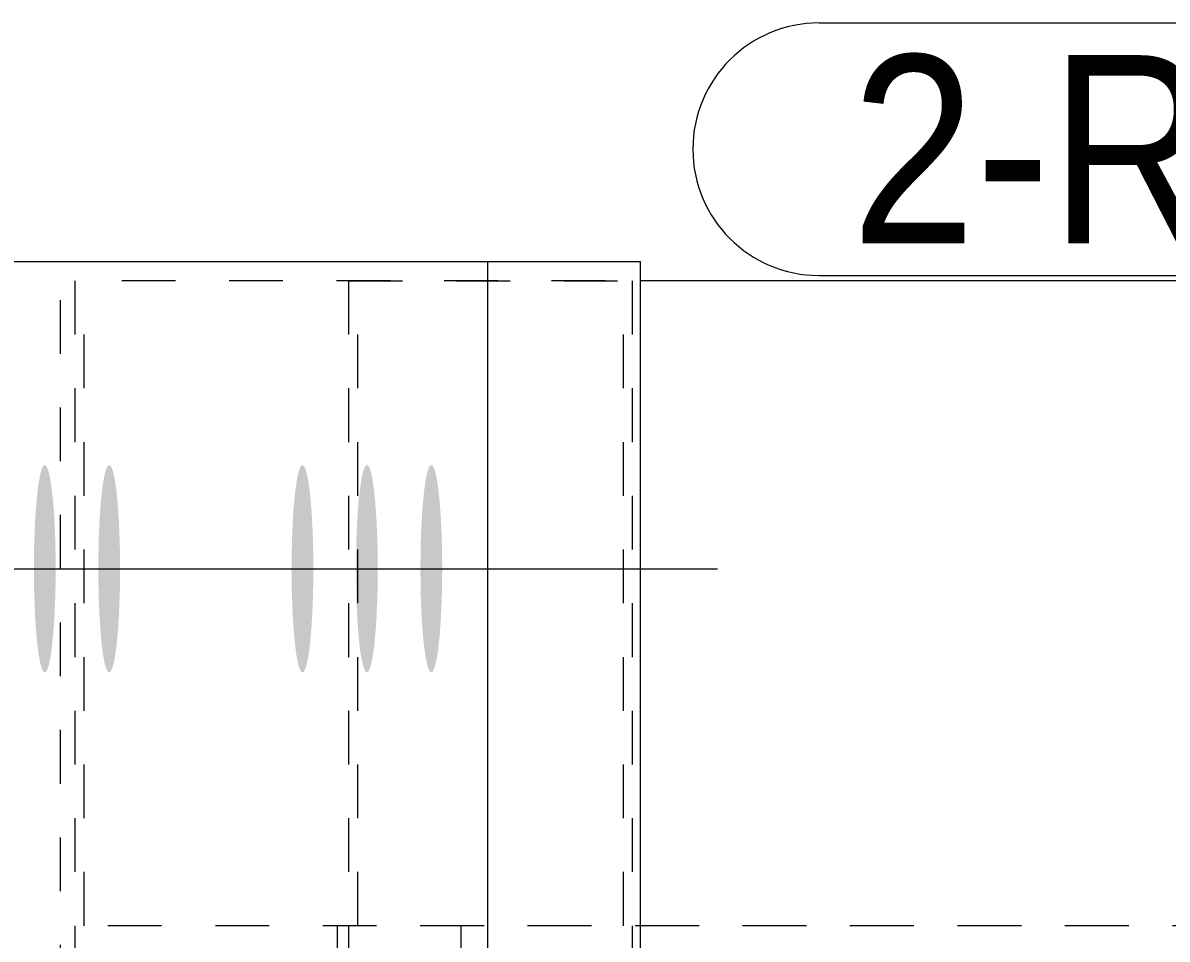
# Model space of a CAD drawing. Header units: millimetres. Extents: x 2 to 825, y 1 to 579.
# Drawn here: x 105.33 to 126.62, y 472.86 to 489.91 of the extents above; entities that cross this region are included whole.
import ezdxf

# ---------------------------------------------------------------- set-up
doc = ezdxf.new("R2010")
doc.units = ezdxf.units.MM
doc.linetypes.add('XKITLINE00', pattern=[0])
doc.linetypes.add('XKITLINE01', pattern=[4, 1, -1, 1, -1])
for name, color, linetype, lineweight in [('Bolt', 3, 'Continuous', 0), ('Part', 2, 'Continuous', 0), ('PartMark', 7, 'Continuous', 0)]:
    doc.layers.add(name, color=color, linetype=linetype, lineweight=lineweight)
doc.styles.add('ARIAL', font='ARIAL.TTF')

# ---------------------------------------------------------------- blocks, each defined once
blk = doc.blocks.new('*A38')
at = {"layer": 'Bolt'}
for points in [[(105.94, 479.704), (105.94, 479.657), (105.939, 479.609), (105.939, 479.562), (105.938, 479.515), (105.938, 479.468), (105.937, 479.421), (105.936, 479.375), (105.935, 479.329), (105.934, 479.283), (105.933, 479.237), (105.931, 479.191), (105.93, 479.146), (105.928, 479.101), (105.926, 479.057), (105.924, 479.013), (105.922, 478.97), (105.92, 478.927), (105.918, 478.884), (105.916, 478.842), (105.914, 478.801), (105.911, 478.76), (105.908, 478.719), (105.906, 478.68), (105.903, 478.641), (105.9, 478.602), (105.897, 478.565), (105.894, 478.528), (105.891, 478.492), (105.887, 478.456), (105.884, 478.421), (105.881, 478.387), (105.877, 478.354), (105.873, 478.322), (105.87, 478.291), (105.866, 478.26), (105.862, 478.231), (105.858, 478.202), (105.854, 478.174), (105.85, 478.148), (105.846, 478.122), (105.842, 478.097), (105.837, 478.073), (105.833, 478.05), (105.829, 478.029), (105.824, 478.008), (105.82, 477.988), (105.815, 477.969), (105.81, 477.952), (105.806, 477.935), (105.801, 477.92), (105.796, 477.906), (105.792, 477.892), (105.787, 477.88), (105.782, 477.869), (105.777, 477.86), (105.772, 477.851), (105.767, 477.844), (105.762, 477.837), (105.757, 477.832), (105.752, 477.828), (105.747, 477.825), (105.743, 477.823), (105.738, 477.823), (105.733, 477.823), (105.728, 477.825), (105.723, 477.828), (105.718, 477.832), (105.713, 477.837), (105.708, 477.844), (105.703, 477.851), (105.698, 477.86), (105.693, 477.869), (105.688, 477.88), (105.684, 477.892), (105.679, 477.906), (105.674, 477.92), (105.669, 477.935), (105.665, 477.952), (105.66, 477.969), (105.656, 477.988), (105.651, 478.008), (105.647, 478.029), (105.642, 478.05), (105.638, 478.073), (105.634, 478.097), (105.629, 478.122), (105.625, 478.148), (105.621, 478.174), (105.617, 478.202), (105.613, 478.231), (105.609, 478.26), (105.605, 478.291), (105.602, 478.322), (105.598, 478.354), (105.595, 478.387), (105.591, 478.421), (105.588, 478.456), (105.584, 478.492), (105.581, 478.528), (105.578, 478.565), (105.575, 478.602), (105.572, 478.641), (105.569, 478.68), (105.567, 478.719), (105.564, 478.76), (105.562, 478.801), (105.559, 478.842), (105.557, 478.884), (105.555, 478.927), (105.553, 478.97), (105.551, 479.013), (105.549, 479.057), (105.547, 479.101), (105.545, 479.146), (105.544, 479.191), (105.543, 479.237), (105.541, 479.283), (105.54, 479.329), (105.539, 479.375), (105.538, 479.421), (105.537, 479.468), (105.537, 479.515), (105.536, 479.562), (105.536, 479.609), (105.535, 479.657), (105.535, 479.704), (105.535, 479.751), (105.535, 479.799), (105.535, 479.846), (105.536, 479.893), (105.536, 479.94), (105.537, 479.987), (105.537, 480.034), (105.538, 480.081), (105.539, 480.127), (105.54, 480.174), (105.541, 480.22), (105.543, 480.266), (105.544, 480.311), (105.545, 480.356), (105.547, 480.401), (105.549, 480.445), (105.551, 480.489), (105.553, 480.533), (105.555, 480.576), (105.557, 480.618), (105.559, 480.66), (105.562, 480.702), (105.564, 480.743), (105.567, 480.783), (105.569, 480.823), (105.572, 480.862), (105.575, 480.9), (105.578, 480.938), (105.581, 480.975), (105.584, 481.011), (105.588, 481.046), (105.591, 481.081), (105.595, 481.115), (105.598, 481.148), (105.602, 481.18), (105.605, 481.212), (105.609, 481.242), (105.613, 481.272), (105.617, 481.3), (105.621, 481.328), (105.625, 481.355), (105.629, 481.381), (105.634, 481.405), (105.638, 481.429), (105.642, 481.452), (105.647, 481.474), (105.651, 481.495), (105.656, 481.514), (105.66, 481.533), (105.665, 481.551), (105.669, 481.567), (105.674, 481.582), (105.679, 481.597), (105.684, 481.61), (105.688, 481.622), (105.693, 481.633), (105.698, 481.643), (105.703, 481.651), (105.708, 481.659), (105.713, 481.665), (105.718, 481.67), (105.723, 481.675), (105.728, 481.677), (105.733, 481.679), (105.738, 481.68), (105.743, 481.679), (105.747, 481.677), (105.752, 481.675), (105.757, 481.67), (105.762, 481.665), (105.767, 481.659), (105.772, 481.651), (105.777, 481.643), (105.782, 481.633), (105.787, 481.622), (105.792, 481.61), (105.796, 481.597), (105.801, 481.582), (105.806, 481.567), (105.81, 481.551), (105.815, 481.533), (105.82, 481.514), (105.824, 481.495), (105.829, 481.474), (105.833, 481.452), (105.837, 481.429), (105.842, 481.405), (105.846, 481.381), (105.85, 481.355), (105.854, 481.328), (105.858, 481.3), (105.862, 481.272), (105.866, 481.242), (105.87, 481.212), (105.873, 481.18), (105.877, 481.148), (105.881, 481.115), (105.884, 481.081), (105.887, 481.046), (105.891, 481.011), (105.894, 480.975), (105.897, 480.938), (105.9, 480.9), (105.903, 480.862), (105.906, 480.823), (105.908, 480.783), (105.911, 480.743), (105.914, 480.702), (105.916, 480.66), (105.918, 480.618), (105.92, 480.576), (105.922, 480.533), (105.924, 480.489), (105.926, 480.445), (105.928, 480.401), (105.93, 480.356), (105.931, 480.311), (105.933, 480.266), (105.934, 480.22), (105.935, 480.174), (105.936, 480.127), (105.937, 480.081), (105.938, 480.034), (105.938, 479.987), (105.939, 479.94), (105.939, 479.893), (105.94, 479.846), (105.94, 479.799), (105.94, 479.751)], [(107.139, 479.704), (107.138, 479.657), (107.138, 479.609), (107.138, 479.562), (107.137, 479.515), (107.136, 479.468), (107.136, 479.421), (107.135, 479.375), (107.134, 479.329), (107.133, 479.283), (107.131, 479.237), (107.13, 479.191), (107.128, 479.146), (107.127, 479.101), (107.125, 479.057), (107.123, 479.013), (107.121, 478.97), (107.119, 478.927), (107.117, 478.884), (107.115, 478.842), (107.112, 478.801), (107.11, 478.76), (107.107, 478.719), (107.105, 478.68), (107.102, 478.641), (107.099, 478.602), (107.096, 478.565), (107.093, 478.528), (107.09, 478.492), (107.086, 478.456), (107.083, 478.421), (107.079, 478.387), (107.076, 478.354), (107.072, 478.322), (107.068, 478.291), (107.065, 478.26), (107.061, 478.231), (107.057, 478.202), (107.053, 478.174), (107.049, 478.148), (107.045, 478.122), (107.04, 478.097), (107.036, 478.073), (107.032, 478.05), (107.027, 478.029), (107.023, 478.008), (107.018, 477.988), (107.014, 477.969), (107.009, 477.952), (107.004, 477.935), (107, 477.92), (106.995, 477.906), (106.99, 477.892), (106.986, 477.88), (106.981, 477.869), (106.976, 477.86), (106.971, 477.851), (106.966, 477.844), (106.961, 477.837), (106.956, 477.832), (106.951, 477.828), (106.946, 477.825), (106.941, 477.823), (106.936, 477.823), (106.931, 477.823), (106.926, 477.825), (106.921, 477.828), (106.917, 477.832), (106.912, 477.837), (106.907, 477.844), (106.902, 477.851), (106.897, 477.86), (106.892, 477.869), (106.887, 477.88), (106.882, 477.892), (106.878, 477.906), (106.873, 477.92), (106.868, 477.935), (106.864, 477.952), (106.859, 477.969), (106.854, 477.988), (106.85, 478.008), (106.845, 478.029), (106.841, 478.05), (106.837, 478.073), (106.832, 478.097), (106.828, 478.122), (106.824, 478.148), (106.82, 478.174), (106.816, 478.202), (106.812, 478.231), (106.808, 478.26), (106.804, 478.291), (106.8, 478.322), (106.797, 478.354), (106.793, 478.387), (106.79, 478.421), (106.786, 478.456), (106.783, 478.492), (106.78, 478.528), (106.777, 478.565), (106.774, 478.602), (106.771, 478.641), (106.768, 478.68), (106.765, 478.719), (106.763, 478.76), (106.76, 478.801), (106.758, 478.842), (106.756, 478.884), (106.753, 478.927), (106.751, 478.97), (106.749, 479.013), (106.748, 479.057), (106.746, 479.101), (106.744, 479.146), (106.743, 479.191), (106.741, 479.237), (106.74, 479.283), (106.739, 479.329), (106.738, 479.375), (106.737, 479.421), (106.736, 479.468), (106.736, 479.515), (106.735, 479.562), (106.735, 479.609), (106.734, 479.657), (106.734, 479.704), (106.734, 479.751), (106.734, 479.799), (106.734, 479.846), (106.735, 479.893), (106.735, 479.94), (106.736, 479.987), (106.736, 480.034), (106.737, 480.081), (106.738, 480.127), (106.739, 480.174), (106.74, 480.22), (106.741, 480.266), (106.743, 480.311), (106.744, 480.356), (106.746, 480.401), (106.748, 480.445), (106.749, 480.489), (106.751, 480.533), (106.753, 480.576), (106.756, 480.618), (106.758, 480.66), (106.76, 480.702), (106.763, 480.743), (106.765, 480.783), (106.768, 480.823), (106.771, 480.862), (106.774, 480.9), (106.777, 480.938), (106.78, 480.975), (106.783, 481.011), (106.786, 481.046), (106.79, 481.081), (106.793, 481.115), (106.797, 481.148), (106.8, 481.18), (106.804, 481.212), (106.808, 481.242), (106.812, 481.272), (106.816, 481.3), (106.82, 481.328), (106.824, 481.355), (106.828, 481.381), (106.832, 481.405), (106.837, 481.429), (106.841, 481.452), (106.845, 481.474), (106.85, 481.495), (106.854, 481.514), (106.859, 481.533), (106.864, 481.551), (106.868, 481.567), (106.873, 481.582), (106.878, 481.597), (106.882, 481.61), (106.887, 481.622), (106.892, 481.633), (106.897, 481.643), (106.902, 481.651), (106.907, 481.659), (106.912, 481.665), (106.917, 481.67), (106.921, 481.675), (106.926, 481.677), (106.931, 481.679), (106.936, 481.68), (106.941, 481.679), (106.946, 481.677), (106.951, 481.675), (106.956, 481.67), (106.961, 481.665), (106.966, 481.659), (106.971, 481.651), (106.976, 481.643), (106.981, 481.633), (106.986, 481.622), (106.99, 481.61), (106.995, 481.597), (107, 481.582), (107.004, 481.567), (107.009, 481.551), (107.014, 481.533), (107.018, 481.514), (107.023, 481.495), (107.027, 481.474), (107.032, 481.452), (107.036, 481.429), (107.04, 481.405), (107.045, 481.381), (107.049, 481.355), (107.053, 481.328), (107.057, 481.3), (107.061, 481.272), (107.065, 481.242), (107.068, 481.212), (107.072, 481.18), (107.076, 481.148), (107.079, 481.115), (107.083, 481.081), (107.086, 481.046), (107.09, 481.011), (107.093, 480.975), (107.096, 480.938), (107.099, 480.9), (107.102, 480.862), (107.105, 480.823), (107.107, 480.783), (107.11, 480.743), (107.112, 480.702), (107.115, 480.66), (107.117, 480.618), (107.119, 480.576), (107.121, 480.533), (107.123, 480.489), (107.125, 480.445), (107.127, 480.401), (107.128, 480.356), (107.13, 480.311), (107.131, 480.266), (107.133, 480.22), (107.134, 480.174), (107.135, 480.127), (107.136, 480.081), (107.136, 480.034), (107.137, 479.987), (107.138, 479.94), (107.138, 479.893), (107.138, 479.846), (107.139, 479.799), (107.139, 479.751)], [(110.735, 479.704), (110.735, 479.657), (110.734, 479.609), (110.734, 479.562), (110.734, 479.515), (110.733, 479.468), (110.732, 479.421), (110.731, 479.375), (110.73, 479.329), (110.729, 479.283), (110.728, 479.237), (110.726, 479.191), (110.725, 479.146), (110.723, 479.101), (110.721, 479.057), (110.72, 479.013), (110.718, 478.97), (110.716, 478.927), (110.713, 478.884), (110.711, 478.842), (110.709, 478.801), (110.706, 478.76), (110.704, 478.719), (110.701, 478.68), (110.698, 478.641), (110.695, 478.602), (110.692, 478.565), (110.689, 478.528), (110.686, 478.492), (110.683, 478.456), (110.679, 478.421), (110.676, 478.387), (110.672, 478.354), (110.669, 478.322), (110.665, 478.291), (110.661, 478.26), (110.657, 478.231), (110.653, 478.202), (110.649, 478.174), (110.645, 478.148), (110.641, 478.122), (110.637, 478.097), (110.632, 478.073), (110.628, 478.05), (110.624, 478.029), (110.619, 478.008), (110.615, 477.988), (110.61, 477.969), (110.606, 477.952), (110.601, 477.935), (110.596, 477.92), (110.591, 477.906), (110.587, 477.892), (110.582, 477.88), (110.577, 477.869), (110.572, 477.86), (110.567, 477.851), (110.562, 477.844), (110.558, 477.837), (110.553, 477.832), (110.548, 477.828), (110.543, 477.825), (110.538, 477.823), (110.533, 477.823), (110.528, 477.823), (110.523, 477.825), (110.518, 477.828), (110.513, 477.832), (110.508, 477.837), (110.503, 477.844), (110.498, 477.851), (110.493, 477.86), (110.488, 477.869), (110.484, 477.88), (110.479, 477.892), (110.474, 477.906), (110.469, 477.92), (110.465, 477.935), (110.46, 477.952), (110.455, 477.969), (110.451, 477.988), (110.446, 478.008), (110.442, 478.029), (110.437, 478.05), (110.433, 478.073), (110.429, 478.097), (110.425, 478.122), (110.42, 478.148), (110.416, 478.174), (110.412, 478.202), (110.408, 478.231), (110.404, 478.26), (110.401, 478.291), (110.397, 478.322), (110.393, 478.354), (110.39, 478.387), (110.386, 478.421), (110.383, 478.456), (110.38, 478.492), (110.376, 478.528), (110.373, 478.565), (110.37, 478.602), (110.367, 478.641), (110.365, 478.68), (110.362, 478.719), (110.359, 478.76), (110.357, 478.801), (110.354, 478.842), (110.352, 478.884), (110.35, 478.927), (110.348, 478.97), (110.346, 479.013), (110.344, 479.057), (110.342, 479.101), (110.341, 479.146), (110.339, 479.191), (110.338, 479.237), (110.337, 479.283), (110.335, 479.329), (110.334, 479.375), (110.333, 479.421), (110.333, 479.468), (110.332, 479.515), (110.331, 479.562), (110.331, 479.609), (110.331, 479.657), (110.331, 479.704), (110.33, 479.751), (110.331, 479.799), (110.331, 479.846), (110.331, 479.893), (110.331, 479.94), (110.332, 479.987), (110.333, 480.034), (110.333, 480.081), (110.334, 480.127), (110.335, 480.174), (110.337, 480.22), (110.338, 480.266), (110.339, 480.311), (110.341, 480.356), (110.342, 480.401), (110.344, 480.445), (110.346, 480.489), (110.348, 480.533), (110.35, 480.576), (110.352, 480.618), (110.354, 480.66), (110.357, 480.702), (110.359, 480.743), (110.362, 480.783), (110.365, 480.823), (110.367, 480.862), (110.37, 480.9), (110.373, 480.938), (110.376, 480.975), (110.38, 481.011), (110.383, 481.046), (110.386, 481.081), (110.39, 481.115), (110.393, 481.148), (110.397, 481.18), (110.401, 481.212), (110.404, 481.242), (110.408, 481.272), (110.412, 481.3), (110.416, 481.328), (110.42, 481.355), (110.425, 481.381), (110.429, 481.405), (110.433, 481.429), (110.437, 481.452), (110.442, 481.474), (110.446, 481.495), (110.451, 481.514), (110.455, 481.533), (110.46, 481.551), (110.465, 481.567), (110.469, 481.582), (110.474, 481.597), (110.479, 481.61), (110.484, 481.622), (110.488, 481.633), (110.493, 481.643), (110.498, 481.651), (110.503, 481.659), (110.508, 481.665), (110.513, 481.67), (110.518, 481.675), (110.523, 481.677), (110.528, 481.679), (110.533, 481.68), (110.538, 481.679), (110.543, 481.677), (110.548, 481.675), (110.553, 481.67), (110.558, 481.665), (110.562, 481.659), (110.567, 481.651), (110.572, 481.643), (110.577, 481.633), (110.582, 481.622), (110.587, 481.61), (110.591, 481.597), (110.596, 481.582), (110.601, 481.567), (110.606, 481.551), (110.61, 481.533), (110.615, 481.514), (110.619, 481.495), (110.624, 481.474), (110.628, 481.452), (110.632, 481.429), (110.637, 481.405), (110.641, 481.381), (110.645, 481.355), (110.649, 481.328), (110.653, 481.3), (110.657, 481.272), (110.661, 481.242), (110.665, 481.212), (110.669, 481.18), (110.672, 481.148), (110.676, 481.115), (110.679, 481.081), (110.683, 481.046), (110.686, 481.011), (110.689, 480.975), (110.692, 480.938), (110.695, 480.9), (110.698, 480.862), (110.701, 480.823), (110.704, 480.783), (110.706, 480.743), (110.709, 480.702), (110.711, 480.66), (110.713, 480.618), (110.716, 480.576), (110.718, 480.533), (110.72, 480.489), (110.721, 480.445), (110.723, 480.401), (110.725, 480.356), (110.726, 480.311), (110.728, 480.266), (110.729, 480.22), (110.73, 480.174), (110.731, 480.127), (110.732, 480.081), (110.733, 480.034), (110.734, 479.987), (110.734, 479.94), (110.734, 479.893), (110.735, 479.846), (110.735, 479.799), (110.735, 479.751)], [(111.934, 479.704), (111.934, 479.657), (111.933, 479.609), (111.933, 479.562), (111.932, 479.515), (111.932, 479.468), (111.931, 479.421), (111.93, 479.375), (111.929, 479.329), (111.928, 479.283), (111.927, 479.237), (111.925, 479.191), (111.924, 479.146), (111.922, 479.101), (111.92, 479.057), (111.918, 479.013), (111.916, 478.97), (111.914, 478.927), (111.912, 478.884), (111.91, 478.842), (111.908, 478.801), (111.905, 478.76), (111.902, 478.719), (111.9, 478.68), (111.897, 478.641), (111.894, 478.602), (111.891, 478.565), (111.888, 478.528), (111.885, 478.492), (111.881, 478.456), (111.878, 478.421), (111.875, 478.387), (111.871, 478.354), (111.867, 478.322), (111.864, 478.291), (111.86, 478.26), (111.856, 478.231), (111.852, 478.202), (111.848, 478.174), (111.844, 478.148), (111.84, 478.122), (111.836, 478.097), (111.831, 478.073), (111.827, 478.05), (111.822, 478.029), (111.818, 478.008), (111.814, 477.988), (111.809, 477.969), (111.804, 477.952), (111.8, 477.935), (111.795, 477.92), (111.79, 477.906), (111.785, 477.892), (111.781, 477.88), (111.776, 477.869), (111.771, 477.86), (111.766, 477.851), (111.761, 477.844), (111.756, 477.837), (111.751, 477.832), (111.746, 477.828), (111.741, 477.825), (111.737, 477.823), (111.732, 477.823), (111.727, 477.823), (111.722, 477.825), (111.717, 477.828), (111.712, 477.832), (111.707, 477.837), (111.702, 477.844), (111.697, 477.851), (111.692, 477.86), (111.687, 477.869), (111.682, 477.88), (111.678, 477.892), (111.673, 477.906), (111.668, 477.92), (111.663, 477.935), (111.659, 477.952), (111.654, 477.969), (111.65, 477.988), (111.645, 478.008), (111.641, 478.029), (111.636, 478.05), (111.632, 478.073), (111.628, 478.097), (111.623, 478.122), (111.619, 478.148), (111.615, 478.174), (111.611, 478.202), (111.607, 478.231), (111.603, 478.26), (111.599, 478.291), (111.596, 478.322), (111.592, 478.354), (111.588, 478.387), (111.585, 478.421), (111.582, 478.456), (111.578, 478.492), (111.575, 478.528), (111.572, 478.565), (111.569, 478.602), (111.566, 478.641), (111.563, 478.68), (111.561, 478.719), (111.558, 478.76), (111.556, 478.801), (111.553, 478.842), (111.551, 478.884), (111.549, 478.927), (111.547, 478.97), (111.545, 479.013), (111.543, 479.057), (111.541, 479.101), (111.539, 479.146), (111.538, 479.191), (111.537, 479.237), (111.535, 479.283), (111.534, 479.329), (111.533, 479.375), (111.532, 479.421), (111.531, 479.468), (111.531, 479.515), (111.53, 479.562), (111.53, 479.609), (111.529, 479.657), (111.529, 479.704), (111.529, 479.751), (111.529, 479.799), (111.529, 479.846), (111.53, 479.893), (111.53, 479.94), (111.531, 479.987), (111.531, 480.034), (111.532, 480.081), (111.533, 480.127), (111.534, 480.174), (111.535, 480.22), (111.537, 480.266), (111.538, 480.311), (111.539, 480.356), (111.541, 480.401), (111.543, 480.445), (111.545, 480.489), (111.547, 480.533), (111.549, 480.576), (111.551, 480.618), (111.553, 480.66), (111.556, 480.702), (111.558, 480.743), (111.561, 480.783), (111.563, 480.823), (111.566, 480.862), (111.569, 480.9), (111.572, 480.938), (111.575, 480.975), (111.578, 481.011), (111.582, 481.046), (111.585, 481.081), (111.588, 481.115), (111.592, 481.148), (111.596, 481.18), (111.599, 481.212), (111.603, 481.242), (111.607, 481.272), (111.611, 481.3), (111.615, 481.328), (111.619, 481.355), (111.623, 481.381), (111.628, 481.405), (111.632, 481.429), (111.636, 481.452), (111.641, 481.474), (111.645, 481.495), (111.65, 481.514), (111.654, 481.533), (111.659, 481.551), (111.663, 481.567), (111.668, 481.582), (111.673, 481.597), (111.678, 481.61), (111.682, 481.622), (111.687, 481.633), (111.692, 481.643), (111.697, 481.651), (111.702, 481.659), (111.707, 481.665), (111.712, 481.67), (111.717, 481.675), (111.722, 481.677), (111.727, 481.679), (111.732, 481.68), (111.737, 481.679), (111.741, 481.677), (111.746, 481.675), (111.751, 481.67), (111.756, 481.665), (111.761, 481.659), (111.766, 481.651), (111.771, 481.643), (111.776, 481.633), (111.781, 481.622), (111.785, 481.61), (111.79, 481.597), (111.795, 481.582), (111.8, 481.567), (111.804, 481.551), (111.809, 481.533), (111.814, 481.514), (111.818, 481.495), (111.822, 481.474), (111.827, 481.452), (111.831, 481.429), (111.836, 481.405), (111.84, 481.381), (111.844, 481.355), (111.848, 481.328), (111.852, 481.3), (111.856, 481.272), (111.86, 481.242), (111.864, 481.212), (111.867, 481.18), (111.871, 481.148), (111.875, 481.115), (111.878, 481.081), (111.881, 481.046), (111.885, 481.011), (111.888, 480.975), (111.891, 480.938), (111.894, 480.9), (111.897, 480.862), (111.9, 480.823), (111.902, 480.783), (111.905, 480.743), (111.908, 480.702), (111.91, 480.66), (111.912, 480.618), (111.914, 480.576), (111.916, 480.533), (111.918, 480.489), (111.92, 480.445), (111.922, 480.401), (111.924, 480.356), (111.925, 480.311), (111.927, 480.266), (111.928, 480.22), (111.929, 480.174), (111.93, 480.127), (111.931, 480.081), (111.932, 480.034), (111.932, 479.987), (111.933, 479.94), (111.933, 479.893), (111.934, 479.846), (111.934, 479.799), (111.934, 479.751)], [(113.133, 479.704), (113.132, 479.657), (113.132, 479.609), (113.132, 479.562), (113.131, 479.515), (113.13, 479.468), (113.13, 479.421), (113.129, 479.375), (113.128, 479.329), (113.127, 479.283), (113.125, 479.237), (113.124, 479.191), (113.122, 479.146), (113.121, 479.101), (113.119, 479.057), (113.117, 479.013), (113.115, 478.97), (113.113, 478.927), (113.111, 478.884), (113.109, 478.842), (113.106, 478.801), (113.104, 478.76), (113.101, 478.719), (113.099, 478.68), (113.096, 478.641), (113.093, 478.602), (113.09, 478.565), (113.087, 478.528), (113.084, 478.492), (113.08, 478.456), (113.077, 478.421), (113.073, 478.387), (113.07, 478.354), (113.066, 478.322), (113.062, 478.291), (113.059, 478.26), (113.055, 478.231), (113.051, 478.202), (113.047, 478.174), (113.043, 478.148), (113.039, 478.122), (113.034, 478.097), (113.03, 478.073), (113.026, 478.05), (113.021, 478.029), (113.017, 478.008), (113.012, 477.988), (113.008, 477.969), (113.003, 477.952), (112.998, 477.935), (112.994, 477.92), (112.989, 477.906), (112.984, 477.892), (112.979, 477.88), (112.975, 477.869), (112.97, 477.86), (112.965, 477.851), (112.96, 477.844), (112.955, 477.837), (112.95, 477.832), (112.945, 477.828), (112.94, 477.825), (112.935, 477.823), (112.93, 477.823), (112.925, 477.823), (112.92, 477.825), (112.915, 477.828), (112.911, 477.832), (112.906, 477.837), (112.901, 477.844), (112.896, 477.851), (112.891, 477.86), (112.886, 477.869), (112.881, 477.88), (112.876, 477.892), (112.872, 477.906), (112.867, 477.92), (112.862, 477.935), (112.858, 477.952), (112.853, 477.969), (112.848, 477.988), (112.844, 478.008), (112.839, 478.029), (112.835, 478.05), (112.831, 478.073), (112.826, 478.097), (112.822, 478.122), (112.818, 478.148), (112.814, 478.174), (112.81, 478.202), (112.806, 478.231), (112.802, 478.26), (112.798, 478.291), (112.794, 478.322), (112.791, 478.354), (112.787, 478.387), (112.784, 478.421), (112.78, 478.456), (112.777, 478.492), (112.774, 478.528), (112.771, 478.565), (112.768, 478.602), (112.765, 478.641), (112.762, 478.68), (112.759, 478.719), (112.757, 478.76), (112.754, 478.801), (112.752, 478.842), (112.75, 478.884), (112.747, 478.927), (112.745, 478.97), (112.743, 479.013), (112.742, 479.057), (112.74, 479.101), (112.738, 479.146), (112.737, 479.191), (112.735, 479.237), (112.734, 479.283), (112.733, 479.329), (112.732, 479.375), (112.731, 479.421), (112.73, 479.468), (112.73, 479.515), (112.729, 479.562), (112.729, 479.609), (112.728, 479.657), (112.728, 479.704), (112.728, 479.751), (112.728, 479.799), (112.728, 479.846), (112.729, 479.893), (112.729, 479.94), (112.73, 479.987), (112.73, 480.034), (112.731, 480.081), (112.732, 480.127), (112.733, 480.174), (112.734, 480.22), (112.735, 480.266), (112.737, 480.311), (112.738, 480.356), (112.74, 480.401), (112.742, 480.445), (112.743, 480.489), (112.745, 480.533), (112.747, 480.576), (112.75, 480.618), (112.752, 480.66), (112.754, 480.702), (112.757, 480.743), (112.759, 480.783), (112.762, 480.823), (112.765, 480.862), (112.768, 480.9), (112.771, 480.938), (112.774, 480.975), (112.777, 481.011), (112.78, 481.046), (112.784, 481.081), (112.787, 481.115), (112.791, 481.148), (112.794, 481.18), (112.798, 481.212), (112.802, 481.242), (112.806, 481.272), (112.81, 481.3), (112.814, 481.328), (112.818, 481.355), (112.822, 481.381), (112.826, 481.405), (112.831, 481.429), (112.835, 481.452), (112.839, 481.474), (112.844, 481.495), (112.848, 481.514), (112.853, 481.533), (112.858, 481.551), (112.862, 481.567), (112.867, 481.582), (112.872, 481.597), (112.876, 481.61), (112.881, 481.622), (112.886, 481.633), (112.891, 481.643), (112.896, 481.651), (112.901, 481.659), (112.906, 481.665), (112.911, 481.67), (112.915, 481.675), (112.92, 481.677), (112.925, 481.679), (112.93, 481.68), (112.935, 481.679), (112.94, 481.677), (112.945, 481.675), (112.95, 481.67), (112.955, 481.665), (112.96, 481.659), (112.965, 481.651), (112.97, 481.643), (112.975, 481.633), (112.979, 481.622), (112.984, 481.61), (112.989, 481.597), (112.994, 481.582), (112.998, 481.567), (113.003, 481.551), (113.008, 481.533), (113.012, 481.514), (113.017, 481.495), (113.021, 481.474), (113.026, 481.452), (113.03, 481.429), (113.034, 481.405), (113.039, 481.381), (113.043, 481.355), (113.047, 481.328), (113.051, 481.3), (113.055, 481.272), (113.059, 481.242), (113.062, 481.212), (113.066, 481.18), (113.07, 481.148), (113.073, 481.115), (113.077, 481.081), (113.08, 481.046), (113.084, 481.011), (113.087, 480.975), (113.09, 480.938), (113.093, 480.9), (113.096, 480.862), (113.099, 480.823), (113.101, 480.783), (113.104, 480.743), (113.106, 480.702), (113.109, 480.66), (113.111, 480.618), (113.113, 480.576), (113.115, 480.533), (113.117, 480.489), (113.119, 480.445), (113.121, 480.401), (113.122, 480.356), (113.124, 480.311), (113.125, 480.266), (113.127, 480.22), (113.128, 480.174), (113.129, 480.127), (113.13, 480.081), (113.13, 480.034), (113.131, 479.987), (113.132, 479.94), (113.132, 479.893), (113.132, 479.846), (113.133, 479.799), (113.133, 479.751)]]:
    blk.add_hatch(color=3, dxfattribs=at).paths.add_polyline_path(points, flags=17)
at = {"layer": 'Bolt', "color": 3, "linetype": 'XKITLINE00', "lineweight": 0}
for p, q in [((99.922, 479.751), (109.866, 479.751)), ((101.12, 479.751), (111.065, 479.751)), ((102.319, 479.751), (112.264, 479.751)), ((105.915, 479.751), (115.86, 479.751)), ((107.114, 479.751), (117.059, 479.751)), ((108.313, 479.751), (118.258, 479.751))]:
    blk.add_line(p, q, dxfattribs=at)
blk = doc.blocks.new('*A39')
at = {"layer": 'Part', "color": 7, "linetype": 'XKITLINE01', "lineweight": 0}
for p, q in [((111.397, 460.108), (111.397, 485.108)), ((111.397, 485.108), (116.821, 485.108)), ((111.563, 473.108), (111.563, 485.108)), ((116.505, 473.108), (116.505, 485.108)), ((116.671, 460.108), (116.671, 485.108)), ((609.721, 473.108), (111.563, 473.108))]:
    blk.add_line(p, q, dxfattribs=at)
at = {"layer": 'Part', "color": 2, "linetype": 'XKITLINE00', "lineweight": 0}
blk.add_line((609.721, 485.108), (116.821, 485.108), dxfattribs=at)
blk = doc.blocks.new('*A53')
at = {"layer": 'Part', "color": 2, "linetype": 'XKITLINE00', "lineweight": 0}
for p, q in [((103.19, 485.465), (116.821, 485.465)), ((113.979, 459.751), (113.979, 485.465)), ((116.821, 459.751), (116.821, 485.465))]:
    blk.add_line(p, q, dxfattribs=at)
at = {"layer": 'Part', "color": 7, "linetype": 'XKITLINE01', "lineweight": 0}
blk.add_line((106.031, 459.751), (106.031, 485.465), dxfattribs=at)
blk = doc.blocks.new('*A54')
at = {"layer": 'Part', "color": 7, "linetype": 'XKITLINE01', "lineweight": 0}
for p, q in [((388.169, 485.108), (106.302, 485.108)), ((106.302, 460.108), (106.302, 485.108)), ((106.473, 473.108), (106.473, 485.108)), ((387.912, 473.108), (106.473, 473.108)), ((111.178, 473.108), (111.178, 472.108)), ((113.483, 472.108), (113.483, 473.108))]:
    blk.add_line(p, q, dxfattribs=at)
blk = doc.blocks.new('*A139')
at = {"layer": 'PartMark', "color": 7, "linetype": 'XKITLINE00', "lineweight": 0}
for p, q in [((120.147, 489.908), (143.796, 489.908)), ((120.147, 485.208), (143.796, 485.208))]:
    blk.add_line(p, q, dxfattribs=at)
blk.add_arc((120.147, 487.558), 2.35, 90, 270, dxfattribs=at)
at = {"layer": 'PartMark', "color": 1, "style": 'ARIAL', "width": 0.85}
blk.add_text('2-R25', height=3.5, dxfattribs=at).set_placement((120.747, 485.808))

msp = doc.modelspace()

# ---------------------------------------------------------------- block references
at = {"lineweight": 0}
for name in ['*A139', '*A53', '*A54', '*A38']:
    msp.add_blockref(name, (0, 0), dxfattribs=at)
at = {"layer": 'Part', "lineweight": 0}
msp.add_blockref('*A39', (0, 0), dxfattribs=at)

doc.saveas('drawing.dxf')
